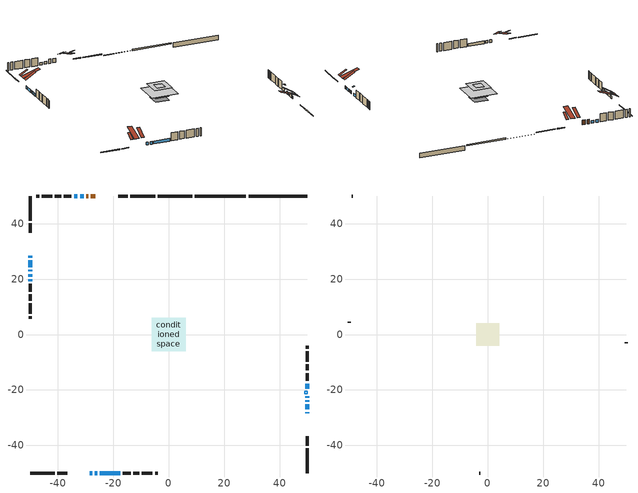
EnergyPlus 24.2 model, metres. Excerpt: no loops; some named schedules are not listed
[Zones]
conditioned space
 floor adiabatic (Floor3 construction): -3.34,-3.34 -3.34,3.34 3.34,3.34 3.34,-3.34 z0.61
 floor adiabatic (Floor4 construction): -2.18,-2.18 -2.18,2.18 2.18,2.18 2.18,-2.18 z0.61
 floor adiabatic (AdiabaticFloorConstruction): -6.07,-6.07 -6.07,6.07 6.07,6.07 6.07,-6.07 z1.83
 floor foundation (Slab1 construction): -3.12,-3.12 -3.12,3.12 3.12,3.12 3.12,-3.12 z-1.73
 floor foundation (Slab2 construction): -3.08,-3.08 -3.08,3.08 3.08,3.08 3.08,-3.08 z0
 floor foundation (Slab2 construction 1): -2.54,-2.54 -2.54,2.54 2.54,2.54 2.54,-2.54 z0
 wall outside (RimJoist1 construction): -4.93,49.98 -13.82,49.98 / -49.98,-49.98 -41.09,-49.98 / -49.98,49.98 -49.98,41.09 / 49.98,-49.98 49.98,-41.09 z0.61:0.91
 wall outside (RimJoist2 construction): -14.75,49.98 -18.21,49.98 / -40.16,-49.98 -36.7,-49.98 / -49.98,40.16 -49.98,36.7 / 49.98,-40.16 49.98,-36.7 z0.61:0.91
 wall outside (AdiabaticWallConstruction 1): -26.46,49.98 -28.08,49.98 / -29,49.98 -29.82,49.98 z0.61:2.64
 wall outside (AdiabaticWallConstruction): -28.45,-49.98 -27.65,-49.98 / 49.98,-28.45 49.98,-27.98 / 49.98,-27.05 49.98,-25.22 / 49.98,-24.29 49.98,-23.68 / -49.98,28.45 -49.98,27.74 / -49.98,26.81 -49.98,24.27 / -26.72,-49.98 -25.81,-49.98 / -30.74,49.98 -32.01,49.98 / -32.94,49.98 -34.16,49.98 / 49.98,-22.75 49.98,-22.24 / -49.98,23.35 -49.98,22.73 / -49.98,21.81 -49.98,20.89 / 49.98,-19.52 49.98,-17.69 / -49.98,19.96 -49.98,19.16 / -24.88,-49.98 -17.56,-49.98 z0.61:1.83
 wall outside (Wall1 construction): -35.09,49.98 -37.94,49.98 / -16.63,-49.98 -13.78,-49.98 / -49.98,18.23 -49.98,15.38 / 49.98,-16.76 49.98,-13.91 z0.61:4.27
 wall outside (Wall3 construction): -38.87,49.98 -41.06,49.98 / -12.85,-49.98 -10.67,-49.98 / -49.98,14.45 -49.98,12.27 / 49.98,-12.98 49.98,-10.79 z0.61:4.27
 wall outside (Wall4 construction): -41.99,49.98 -45.85,49.98 / -9.74,-49.98 -5.87,-49.98 / -49.98,11.34 -49.98,7.47 / 49.98,-9.86 49.98,-6 z0.61:4.27
 wall outside (Wall6 construction): -46.78,49.98 -47.73,49.98 / -4.94,-49.98 -4,-49.98 / -49.98,6.54 -49.98,5.6 / 49.98,-5.07 49.98,-4.13 z0.61:4.27
 wall foundation (FoundationWall1 construction): 49.98,49.98 28.79,49.98 z-1.73:0.3
 wall foundation (FoundationWall2 construction): 27.86,49.98 9.42,49.98 z0:0.61
 wall foundation (FoundationWall3 construction): 8.49,49.98 -4,49.98 z0:0.15
 window (WindowConstruction): -28.45,-49.98 -27.65,-49.98 z0.61:1.83
 window (WindowConstruction 5): 49.98,-28.45 49.98,-27.98 z0.61:1.83
 window (WindowConstruction 6): 49.98,-27.05 49.98,-25.22 z0.61:1.83
 window (WindowConstruction 7): 49.98,-24.29 49.98,-23.68 z0.61:1.83
 window (WindowConstruction 8): -49.98,28.45 -49.98,27.74 z0.61:1.83
 window (WindowConstruction 9): -49.98,26.81 -49.98,24.28 z0.61:1.83
 window (WindowConstruction 10): -26.72,-49.98 -25.81,-49.98 z0.61:1.83
 window (WindowConstruction 11): -30.74,49.98 -32.01,49.98 z0.61:1.83
 window (WindowConstruction 1): -32.94,49.98 -34.16,49.98 z0.61:1.83
 window (WindowConstruction 12): 49.98,-22.75 49.98,-22.24 z0.61:1.83
 window (WindowConstruction 13): -49.98,23.35 -49.98,22.74 z0.61:1.83
 window (WindowConstruction 14): -49.98,21.81 -49.98,20.89 z0.61:1.83
 window (WindowConstruction 2): 49.98,-19.52 49.98,-17.69 z0.61:1.83
 window (WindowConstruction 3): -49.98,19.96 -49.98,19.16 z0.61:1.83
 window (WindowConstruction 4): -24.88,-49.98 -17.56,-49.98 z0.61:1.83
 door (Door): -26.46,49.98 -28.08,49.98 z0.61:2.64
 door (Door 1): -29.01,49.98 -29.82,49.98 z0.61:2.64
 ceiling adiabatic (AdiabaticFloorConstruction): 6.07,-6.07 6.07,6.07 -6.07,6.07 -6.07,-6.07 z1.83
 roof outside (Roof3 construction): -25.53,49.98,4.27 -25.53,45.09,7.12 -24.11,45.09,7.12 -24.11,49.98,4.27; -29.38,-49.98,4.27 -29.38,-45.09,7.12 -30.8,-45.09,7.12 -30.8,-49.98,4.27; -49.98,29.38,4.27 -45.09,29.38,7.12 -45.09,30.8,7.12 -49.98,30.8,4.27; 49.98,-29.38,4.27 45.09,-29.38,7.12 45.09,-30.8,7.12 49.98,-30.8,4.27
 roof outside (AdiabaticRoofConstruction): 49.98,-20.45,4.27 49.16,-20.45,4.54 49.16,-21.31,4.54 49.98,-21.31,4.27
 skylight (SkylightConstruction): 49.98,-20.45,4.27 49.16,-20.45,4.54 49.16,-21.31,4.54 49.98,-21.31,4.27
attic - vented
 floor to conditioned space (Floor1 construction Reversed): -1.89,-1.89 -1.89,1.89 1.89,1.89 1.89,-1.89 z4.27
 floor to conditioned space (Floor2 construction Reversed): -4.1,-4.1 -4.1,4.1 4.1,4.1 4.1,-4.1 z4.27
 wall outside (Wall7 construction): -48.66,49.98 -49.05,49.98 / -3.07,-49.98 -2.68,-49.98 / -49.98,4.67 -49.98,4.28 / 49.98,-3.2 49.98,-2.81 z0.61:4.27
 roof outside (Roof1 construction): -20.15,49.98,4.27 -20.15,46.46,6.32 -19.13,46.46,6.32 -19.13,49.98,4.27; -34.76,-49.98,4.27 -34.76,-46.46,6.32 -35.77,-46.46,6.32 -35.77,-49.98,4.27; -49.98,34.76,4.27 -46.46,34.76,6.32 -46.46,35.77,6.32 -49.98,35.77,4.27; 49.98,-34.76,4.27 46.46,-34.76,6.32 46.46,-35.77,6.32 49.98,-35.77,4.27
 roof outside (Roof2 construction): -23.18,49.98,4.27 -23.18,42,6.93 -21.08,42,6.93 -21.08,49.98,4.27; -31.72,-49.98,4.27 -31.72,-42,6.93 -33.83,-42,6.93 -33.83,-49.98,4.27; -49.98,31.72,4.27 -42,31.72,6.93 -42,33.83,6.93 -49.98,33.83,4.27; 49.98,-31.72,4.27 42,-31.72,6.93 42,-33.83,6.93 49.98,-33.83,4.27
[Building]
Building 1: Terrain=Suburbs
[Site:Location]
Regina Intl AP_SK: Latitude {deg}=50.43; Longitude {deg}=-104.67; Time Zone {hr}=-6; Elevation {m}=578; Keep Site Location Information=Yes
[Site:GroundTemperature:Shallow]
-2.28208, -4.75844, -4.95676, -3.7816, 0.936024, 5.63167, 9.70254, 12.2813, 12.5004, 10.403, 6.43594, 1.88434
[Site:WaterMainsTemperature]
Calculation Method=Schedule; Temperature Schedule=mains temperature schedule
[Material] Roughness=Rough; Thermal Absorptance=0.9
Name | Thickness {m} | Conductivity {W/m-K} | Density {kg/m3} | Specific Heat {J/kg-K} | Solar Absorptance | Visible Absorptance
asphalt or fiberglass shingles | 0.00635 | 0.162714 | 1121.4 | 1465.45 | 0.84 | 0.84
asphalt or fiberglass shingles 1 | 0.00635 | 0.162714 | 1121.4 | 1465.45 | 0.7 | 0.7
ceiling loosefill ins | 0.254 | 0.0480833 | 16.02 | 1046.75 | 0.7 | 0.7
ceiling stud and cavity | 0.1397 | 0.112217 | 65.682 | 1177.47 | 0.7 | 0.7
ceiling stud and cavity 1 | 0.1397 | 0.22603 | 65.682 | 1177.47 | 0.7 | 0.7
concrete 4.0 in. | 0.1016 | 1.803125 | 2242.8 | 837.4 | 0.7 | 0.7
concrete 8.0 in. | 0.2032 | 1.803125 | 2242.8 | 837.4 | 0.7 | 0.7
door material | 0.04445 | 0.0451087 | 512.64 | 1214.23 | 0.7 | 0.7
exterior vertical ins | 0.0844085 | 0.029427 | 32.04 | 1214.23 | 0.7 | 0.7
exterior vertical ins 1 | 0.00108814 | 0.029427 | 32.04 | 1214.23 | 0.7 | 0.7
floor covering | 0.0127 | 9.015625 | 54.468 | 1339.84 | 0.6 | 0.6
floor covering 1 | 0.0127 | 0.0433444 | 54.468 | 1339.84 | 0.6 | 0.6
floor rigid ins; rim joist rigid ins; roof rigid ins; wall rigid ins | 0.051816 | 0.029427 | 32.04 | 1214.23 | 0.7 | 0.7
floor rigid ins 1; roof rigid ins 1; wall rigid ins 1 | 0.512978 | 0.029427 | 32.04 | 1214.23 | 0.7 | 0.7
floor stud and cavity | 0.0889 | 0.220277 | 50.32683 | 1063.81 | 0.7 | 0.7
floor stud and cavity 1 | 0.1397 | 0.0989373 | 92.3553 | 1139.71 | 0.7 | 0.7
floor stud and cavity 2 | 0.1397 | 1.75129 | 37.0049 | 1207.88 | 0.7 | 0.7
furniture material conditioned space 1 | 0.1524 | 0.115458 | 640.8 | 1214.23 | 0.6 | 0.6
gypsum board | 0.0127 | 0.160291 | 801 | 837.4 | 0.6 | 0.6
gypsum board 1 | 0.0127 | 0.160291 | 801 | 837.4 | 0.7 | 0.7
osb sheathing 0.5 in. | 0.0127 | 0.115458 | 512.64 | 1214.23 | 0.7 | 0.7
osb sheathing 0.75 in. | 0.01905 | 0.115458 | 512.64 | 1214.23 | 0.7 | 0.7
osb sheathing 2.0 in. | 0.0508 | 0.115458 | 512.64 | 1214.23 | 0.7 | 0.7
rim joist stud and cavity | 0.0508 | 0.122529 | 50.32683 | 1063.81 | 0.6 | 0.6
rim joist stud and cavity 1 | 0.0508 | 0.0442091 | 125.044 | 1163.47 | 0.6 | 0.6
roof stud and cavity | 0.2032 | 0.155596 | 78.34581 | 1123.46 | 0.7 | 0.7
roof stud and cavity 1 | 0.18415 | 1.78685 | 37.0049 | 1207.88 | 0.6 | 0.6
wall stud and cavity | 0.1397 | 0.404804 | 139.0536 | 1170.24 | 0.7 | 0.7
wall stud and cavity 1 | 0.1397 | 0.344961 | 139.0536 | 1170.24 | 0.7 | 0.7
wall stud and cavity 2 | 0.1397 | 0.214432 | 139.0536 | 1170.24 | 0.7 | 0.7
wall stud and cavity 3 | 0.1397 | 0.408978 | 139.0536 | 1170.24 | 0.7 | 0.7
wall stud and cavity 4 | 0.0889 | 6.1454 | 50.32683 | 1063.81 | 0.6 | 0.6
wall stud and cavity 5 | 0.0889 | 0.380278 | 52.3479 | 1209.89 | 0.7 | 0.7
wall stud and cavity 6 | 0.0889 | 0.391764 | 83.0341 | 1211.67 | 0.7 | 0.7
wood siding | 0.0254 | 0.102417 | 544.68 | 1172.36 | 0 | 0
wood siding 1 | 0.00254 | 0.102417 | 544.68 | 1172.36 | 0 | 0
wood siding 2; wood siding 3; wood siding 4 | 0.0254 | 0.102417 | 544.68 | 1172.36 | 0.7 | 0.7
[WindowMaterial:SimpleGlazingSystem]
Name | U-Factor {W/m2-K} | Solar Heat Gain Coefficient
SkylightMaterial | 1.60249 | 0.5544
WindowMaterial | 1.77665 | 0.54
WindowMaterial 1 | 1.805604 | 0.52
WindowMaterial 10 | 2.95767 | 0.63
WindowMaterial 2 | 1.76018 | 0.55
WindowMaterial 3 | 2.904297 | 0.68
WindowMaterial 4 | 2.972433 | 0.61
WindowMaterial 5 | 2.96789 | 0.62
WindowMaterial 6 | 5.53662 | 0.72
WindowMaterial 7 | 2.95653 | 0.63
WindowMaterial 8 | 1.73122 | 0.56
WindowMaterial 9 | 1.8357 | 0.51
[Construction]
AdiabaticFloorConstruction: floor stud and cavity 2, floor rigid ins 1, osb sheathing 0.75 in., floor covering 1
AdiabaticRoofConstruction: asphalt or fiberglass shingles 1, roof rigid ins 1, osb sheathing 0.75 in., roof stud and cavity 1
AdiabaticWallConstruction: wood siding 3, wall rigid ins 1, wall stud and cavity 5, gypsum board
AdiabaticWallConstruction 1: wood siding 4, wall rigid ins 1, wall stud and cavity 5, gypsum board
Door; Door 1: door material
Floor1 construction Reversed: gypsum board, ceiling stud and cavity
Floor2 construction Reversed: gypsum board, ceiling stud and cavity 1, ceiling loosefill ins
Floor3 construction: floor stud and cavity, floor covering
Floor4 construction: floor stud and cavity 1, floor rigid ins, osb sheathing 0.75 in., floor covering 1
FoundationWall1 construction; FoundationWall3 construction: concrete 8.0 in.
FoundationWall2 construction: concrete 8.0 in., gypsum board 1
furniture construction conditioned space 1: furniture material conditioned space 1
PartitionWallConstruction: gypsum board, wall stud and cavity 6, gypsum board
RimJoist1 construction: wood siding 2, rim joist stud and cavity
RimJoist2 construction: wood siding 2, rim joist rigid ins, osb sheathing 2.0 in., rim joist stud and cavity 1
Roof1 construction; Roof2 construction: asphalt or fiberglass shingles
Roof3 construction: asphalt or fiberglass shingles, roof rigid ins, osb sheathing 0.75 in., roof stud and cavity, gypsum board
SkylightConstruction: SkylightMaterial
Slab1 construction; Slab2 construction; Slab2 construction 1: concrete 4.0 in.
Wall1 construction: wood siding, osb sheathing 0.5 in., wall stud and cavity, gypsum board
Wall3 construction: wood siding, wall rigid ins, osb sheathing 0.5 in., wall stud and cavity 1, gypsum board
Wall4 construction: wood siding, wall rigid ins, osb sheathing 0.5 in., wall stud and cavity 2, gypsum board
Wall6 construction: wood siding, osb sheathing 0.5 in., wall stud and cavity 3, gypsum board
Wall7 construction: wood siding 1, wall stud and cavity 4
WindowConstruction; WindowConstruction 3: WindowMaterial
WindowConstruction 1: WindowMaterial 1
WindowConstruction 10; WindowConstruction 14; WindowConstruction 2: WindowMaterial 2
WindowConstruction 11: WindowMaterial 8
WindowConstruction 12: WindowMaterial 9
WindowConstruction 13: WindowMaterial 10
WindowConstruction 4; WindowConstruction 6: WindowMaterial 3
WindowConstruction 5: WindowMaterial 4
WindowConstruction 7: WindowMaterial 5
WindowConstruction 8: WindowMaterial 6
WindowConstruction 9: WindowMaterial 7
[Zone] Multiplier=1; Part of Total Floor Area=Yes
Name | Volume {m3}
attic - vented | 51.6866
conditioned space | 492.8
[Space]
Name | Zone | Volume {m3}
attic - vented 1 | attic - vented | 51.6866
conditioned space 1 | conditioned space | 492.8
[ZoneInfiltration:EffectiveLeakageArea]
infil attic - vented 1: Zone or Space=attic - vented 1; Schedule=Always On Discrete; Effective Air Leakage Area {cm2}=2570.11; Stack Coefficient=0.000439301; Wind Coefficient=1.41612e-05
[ZoneMixing]
whole house fan mix: Zone or Space=attic - vented; Schedule=Always On Continuous; Design Flow Rate Calculation Method=Flow/Zone; Design Flow Rate {m3/s}=0; Source Zone or Space=conditioned space
[SurfaceProperty:ExposedFoundationPerimeter] Exposed Perimeter Calculation Method=TotalExposedPerimeter
Name | Total Exposed Perimeter {m}
Slab1 | 21.184
Slab2 | 18.44
Slab2 1 | 12.497
[InternalMass] Zone or ZoneList=conditioned space; Space or SpaceList=conditioned space 1
Name | Construction | Surface Area {m2}
furniture mass conditioned space 1 | furniture construction conditioned space 1 | 125.415
partition wall mass | PartitionWallConstruction | 249.9
[Lights]
interior lighting: Zone or ZoneList or Space or SpaceList=conditioned space 1; Schedule=interior lighting schedule; Design Level Calculation Method=LightingLevel; Lighting Level {W}=343.2; Return Air Fraction=0; Fraction Radiant=0.6; Fraction Visible=0.2; Fraction Replaceable=1
[People]
occupants: Zone or ZoneList or Space or SpaceList=conditioned space 1; Number of People Schedule=occupants schedule; Number of People Calculation Method=People; Number of People=3; Fraction Radiant=0.314171; Sensible Heat Fraction=0.56303; Activity Level Schedule=occupants activity schedule; Carbon Dioxide Generation Rate {m3/s-W}=0; Enable ASHRAE 55 Comfort Warnings=No; Mean Radiant Temperature Calculation Type=EnclosureAveraged
[ElectricEquipment] Zone or ZoneList or Space or SpaceList=conditioned space 1; Design Level Calculation Method=EquipmentLevel
Name | Schedule | Design Level {W} | Fraction Latent | Fraction Radiant | Fraction Lost
clothes dryer | clothes dryer schedule | 140.772 | 0.015 | 0.081 | 0.85
clothes washer | clothes washer schedule | 32.1985 | 0.03 | 0.162 | 0.7
cooking range | cooking range schedule | 215.147 | 0.08 | 0.432 | 0.2
dishwasher | dishwasher schedule | 66.8632 | 0.3 | 0.18 | 0.4
fridge | fridge schedule | 72.9452 | 0 | 0.6 | 0
mech vent house fan | mech vent house fan schedule | 0 | 0 | 0 | 1
mech vent house fan cfis | mech vent house fan cfis schedule | 0 | 0 | 0 | 0
misc plug loads | misc plug loads schedule | 494.7 | 0.045 | 0.513 | 0.1
whole house fan | Always On Discrete | 0 | 0 | 0 | 1
[OtherEquipment] Zone or ZoneList or Space or SpaceList=conditioned space 1; Design Level Calculation Method=EquipmentLevel
Name | Fuel Type | Schedule | Design Level {W} | Fraction Latent | Fraction Radiant | Fraction Lost
clothes dryer 1 | Electricity | clothes dryer schedule | 0 | 0.015 | 0.081 | 0.85
cooking range 1 | Electricity | cooking range schedule | 0 | 0.08 | 0.432 | 0.2
general water use latent | None | general water use schedule | 62.594 | 1 | 0 | 0
general water use sensible | None | general water use schedule | -61.6891 | 0 | 0.6 | 0
mech vent house fan latent load | None | Always On Discrete | 0 | 1 | 0 | 0
mech vent house fan sensible load | None | Always On Discrete | 0 | 0 | 0 | 0
water heater energy adjustment1 | NaturalGas | Always On Discrete | 0.01 | 0 | 0 | 1
[ZoneInfiltration:DesignFlowRate] Zone or ZoneList or Space or SpaceList=conditioned space 1; Schedule=Always On Discrete; Design Flow Rate Calculation Method=Flow/Zone; Design Flow Rate {m3/s}=0
infil flow; natural vent flow; whole house fan flow
[Foundation:Kiva] Initial Indoor Air Temperature {C}=21; Wall Depth Below Slab {m}=0.2032
Name | Wall Height Above Grade {m} | Custom Block Material Name 1 | Custom Block Depth 1 {m} | Custom Block X Position 1 {m} | Custom Block Z Position 1 {m}
Foundation Kiva 1 | 0.299984
Foundation Kiva 2 | 0.609996 | exterior vertical ins | 0.609996 | 0.2159 | 0
Foundation Kiva 3 | 0.149992 | exterior vertical ins 1 | 0.149992 | 0.2032 | 0
[Foundation:Kiva:Settings]
Soil Conductivity {W/m-K}=0.849921; Soil Density {kg/m3}=1842.3; Soil Specific Heat {J/kg-K}=418.7; Ground Solar Absorptivity=0.9; Ground Thermal Absorptivity=0.9; Ground Surface Roughness {m}=0.03; Far-Field Width {m}=40; Deep-Ground Boundary Condition=ZeroFlux; Deep-Ground Depth {m}=40; Minimum Cell Dimension {m}=0.2; Maximum Cell Growth Coefficient=3; Simulation Timestep=Timestep
[Exterior:Lights]
exterior lighting: Schedule=exterior lighting schedule; Design Level {W}=75.6
[Schedule:Constant]
Name | Hourly Value
Always On Continuous; mech vent house fan schedule; mech vent house fan cfis schedule; Always On Discrete | 1
occupants activity schedule | 117.228
fridge schedule | 0
[Schedule:Week:Daily]
interior lighting schedule Week Rule - Jan1-Jan27: interior lighting schedule day, interior lighting schedule day, interior lighting schedule day, interior lighting schedule day, interior lighting schedule day, interior lighting schedule day, interior lighting schedule day, interior lighting schedule default day, interior lighting schedule default day, interior lighting schedule default day, interior lighting schedule default day, interior lighting schedule default day
interior lighting schedule Week Rule - Jan28-Feb3: interior lighting schedule day, interior lighting schedule day, interior lighting schedule day, interior lighting schedule day, interior lighting schedule day 1, interior lighting schedule day 1, interior lighting schedule day 1, interior lighting schedule default day, interior lighting schedule default day, interior lighting schedule default day, interior lighting schedule default day, interior lighting schedule default day
interior lighting schedule Week Rule - Feb4-Feb24: interior lighting schedule day 1, interior lighting schedule day 1, interior lighting schedule day 1, interior lighting schedule day 1, interior lighting schedule day 1, interior lighting schedule day 1, interior lighting schedule day 1, interior lighting schedule default day, interior lighting schedule default day, interior lighting schedule default day, interior lighting schedule default day, interior lighting schedule default day
interior lighting schedule Week Rule - Feb25-Mar3: interior lighting schedule day 1, interior lighting schedule day 1, interior lighting schedule day 1, interior lighting schedule day 1, interior lighting schedule day 2, interior lighting schedule day 2, interior lighting schedule day 2, interior lighting schedule default day, interior lighting schedule default day, interior lighting schedule default day, interior lighting schedule default day, interior lighting schedule default day
interior lighting schedule Week Rule - Mar4-Mar31: interior lighting schedule day 2, interior lighting schedule day 2, interior lighting schedule day 2, interior lighting schedule day 2, interior lighting schedule day 2, interior lighting schedule day 2, interior lighting schedule day 2, interior lighting schedule default day, interior lighting schedule default day, interior lighting schedule default day, interior lighting schedule default day, interior lighting schedule default day
interior lighting schedule Week Rule - Apr1-Apr28: interior lighting schedule day 3, interior lighting schedule day 3, interior lighting schedule day 3, interior lighting schedule day 3, interior lighting schedule day 3, interior lighting schedule day 3, interior lighting schedule day 3, interior lighting schedule default day, interior lighting schedule default day, interior lighting schedule default day, interior lighting schedule default day, interior lighting schedule default day
interior lighting schedule Week Rule - Apr29-May5: interior lighting schedule day 3, interior lighting schedule day 3, interior lighting schedule day 4, interior lighting schedule day 4, interior lighting schedule day 4, interior lighting schedule day 4, interior lighting schedule day 4, interior lighting schedule default day, interior lighting schedule default day, interior lighting schedule default day, interior lighting schedule default day, interior lighting schedule default day
interior lighting schedule Week Rule - May6-May26: interior lighting schedule day 4, interior lighting schedule day 4, interior lighting schedule day 4, interior lighting schedule day 4, interior lighting schedule day 4, interior lighting schedule day 4, interior lighting schedule day 4, interior lighting schedule default day, interior lighting schedule default day, interior lighting schedule default day, interior lighting schedule default day, interior lighting schedule default day
interior lighting schedule Week Rule - May27-Jun2: interior lighting schedule day 4, interior lighting schedule day 4, interior lighting schedule day 4, interior lighting schedule day 4, interior lighting schedule day 4, interior lighting schedule day 5, interior lighting schedule day 5, interior lighting schedule default day, interior lighting schedule default day, interior lighting schedule default day, interior lighting schedule default day, interior lighting schedule default day
interior lighting schedule Week Rule - Jun3-Jun30: interior lighting schedule day 5, interior lighting schedule day 5, interior lighting schedule day 5, interior lighting schedule day 5, interior lighting schedule day 5, interior lighting schedule day 5, interior lighting schedule day 5, interior lighting schedule default day, interior lighting schedule default day, interior lighting schedule default day, interior lighting schedule default day, interior lighting schedule default day
interior lighting schedule Week Rule - Jul1-Jul28: interior lighting schedule day 6, interior lighting schedule day 6, interior lighting schedule day 6, interior lighting schedule day 6, interior lighting schedule day 6, interior lighting schedule day 6, interior lighting schedule day 6, interior lighting schedule default day, interior lighting schedule default day, interior lighting schedule default day, interior lighting schedule default day, interior lighting schedule default day
interior lighting schedule Week Rule - Jul29-Aug4: interior lighting schedule day 6, interior lighting schedule day 6, interior lighting schedule day 6, interior lighting schedule day 7, interior lighting schedule day 7, interior lighting schedule day 7, interior lighting schedule day 7, interior lighting schedule default day, interior lighting schedule default day, interior lighting schedule default day, interior lighting schedule default day, interior lighting schedule default day
interior lighting schedule Week Rule - Aug5-Aug25: interior lighting schedule day 7, interior lighting schedule day 7, interior lighting schedule day 7, interior lighting schedule day 7, interior lighting schedule day 7, interior lighting schedule day 7, interior lighting schedule day 7, interior lighting schedule default day, interior lighting schedule default day, interior lighting schedule default day, interior lighting schedule default day, interior lighting schedule default day
interior lighting schedule Week Rule - Aug26-Sep1: interior lighting schedule day 7, interior lighting schedule day 7, interior lighting schedule day 7, interior lighting schedule day 7, interior lighting schedule day 7, interior lighting schedule day 7, interior lighting schedule day 8, interior lighting schedule default day, interior lighting schedule default day, interior lighting schedule default day, interior lighting schedule default day, interior lighting schedule default day
interior lighting schedule Week Rule - Sep2-Sep29: interior lighting schedule day 8, interior lighting schedule day 8, interior lighting schedule day 8, interior lighting schedule day 8, interior lighting schedule day 8, interior lighting schedule day 8, interior lighting schedule day 8, interior lighting schedule default day, interior lighting schedule default day, interior lighting schedule default day, interior lighting schedule default day, interior lighting schedule default day
interior lighting schedule Week Rule - Sep30-Oct6: interior lighting schedule day 8, interior lighting schedule day 9, interior lighting schedule day 9, interior lighting schedule day 9, interior lighting schedule day 9, interior lighting schedule day 9, interior lighting schedule day 9, interior lighting schedule default day, interior lighting schedule default day, interior lighting schedule default day, interior lighting schedule default day, interior lighting schedule default day
interior lighting schedule Week Rule - Oct7-Oct27: interior lighting schedule day 9, interior lighting schedule day 9, interior lighting schedule day 9, interior lighting schedule day 9, interior lighting schedule day 9, interior lighting schedule day 9, interior lighting schedule day 9, interior lighting schedule default day, interior lighting schedule default day, interior lighting schedule default day, interior lighting schedule default day, interior lighting schedule default day
interior lighting schedule Week Rule - Oct28-Nov3: interior lighting schedule day 9, interior lighting schedule day 9, interior lighting schedule day 9, interior lighting schedule day 9, interior lighting schedule day 10, interior lighting schedule day 10, interior lighting schedule day 10, interior lighting schedule default day, interior lighting schedule default day, interior lighting schedule default day, interior lighting schedule default day, interior lighting schedule default day
interior lighting schedule Week Rule - Nov4-Nov24: interior lighting schedule day 10, interior lighting schedule day 10, interior lighting schedule day 10, interior lighting schedule day 10, interior lighting schedule day 10, interior lighting schedule day 10, interior lighting schedule day 10, interior lighting schedule default day, interior lighting schedule default day, interior lighting schedule default day, interior lighting schedule default day, interior lighting schedule default day
interior lighting schedule Week Rule - Nov25-Dec1: interior lighting schedule day 10, interior lighting schedule day 10, interior lighting schedule day 10, interior lighting schedule day 10, interior lighting schedule day 10, interior lighting schedule day 10, interior lighting schedule day 11, interior lighting schedule default day, interior lighting schedule default day, interior lighting schedule default day, interior lighting schedule default day, interior lighting schedule default day
interior lighting schedule Week Rule - Dec2-Dec31: interior lighting schedule day 11, interior lighting schedule day 11, interior lighting schedule day 11, interior lighting schedule day 11, interior lighting schedule day 11, interior lighting schedule day 11, interior lighting schedule day 11, interior lighting schedule default day, interior lighting schedule default day, interior lighting schedule default day, interior lighting schedule default day, interior lighting schedule default day
occupants schedule Week Rule - Jan1-Dec31: occupants schedule day, occupants schedule day, occupants schedule day, occupants schedule day, occupants schedule day, occupants schedule day, occupants schedule day, occupants schedule default day, occupants schedule default day, occupants schedule default day, occupants schedule default day, occupants schedule default day
clothes dryer schedule Week Rule - Jan1-Dec31: clothes dryer schedule day, clothes dryer schedule day, clothes dryer schedule day, clothes dryer schedule day, clothes dryer schedule day, clothes dryer schedule day, clothes dryer schedule day, clothes dryer schedule default day, clothes dryer schedule default day, clothes dryer schedule default day, clothes dryer schedule default day, clothes dryer schedule default day
clothes washer schedule Week Rule - Jan1-Dec31: clothes washer schedule day, clothes washer schedule day, clothes washer schedule day, clothes washer schedule day, clothes washer schedule day, clothes washer schedule day, clothes washer schedule day, clothes washer schedule default day, clothes washer schedule default day, clothes washer schedule default day, clothes washer schedule default day, clothes washer schedule default day
cooking range schedule Week Rule - Jan1-Dec31: cooking range schedule day, cooking range schedule day, cooking range schedule day, cooking range schedule day, cooking range schedule day, cooking range schedule day, cooking range schedule day, cooking range schedule default day, cooking range schedule default day, cooking range schedule default day, cooking range schedule default day, cooking range schedule default day
dishwasher schedule Week Rule - Jan1-Dec31: dishwasher schedule day, dishwasher schedule day, dishwasher schedule day, dishwasher schedule day, dishwasher schedule day, dishwasher schedule day, dishwasher schedule day, dishwasher schedule default day, dishwasher schedule default day, dishwasher schedule default day, dishwasher schedule default day, dishwasher schedule default day
misc plug loads schedule Week Rule - Jan1-Dec31: misc plug loads schedule day, misc plug loads schedule day, misc plug loads schedule day, misc plug loads schedule day, misc plug loads schedule day, misc plug loads schedule day, misc plug loads schedule day, misc plug loads schedule default day, misc plug loads schedule default day, misc plug loads schedule default day, misc plug loads schedule default day, misc plug loads schedule default day
general water use schedule Week Rule - Jan1-Dec31: general water use schedule day, general water use schedule day, general water use schedule day, general water use schedule day, general water use schedule day, general water use schedule day, general water use schedule day, general water use schedule default day, general water use schedule default day, general water use schedule default day, general water use schedule default day, general water use schedule default day
exterior lighting schedule Week Rule - Jan1-Jan27: exterior lighting schedule day, exterior lighting schedule day, exterior lighting schedule day, exterior lighting schedule day, exterior lighting schedule day, exterior lighting schedule day, exterior lighting schedule day, exterior lighting schedule default day, exterior lighting schedule default day, exterior lighting schedule default day, exterior lighting schedule default day, exterior lighting schedule default day
exterior lighting schedule Week Rule - Jan28-Feb3: exterior lighting schedule day, exterior lighting schedule day, exterior lighting schedule day, exterior lighting schedule day, exterior lighting schedule day 1, exterior lighting schedule day 1, exterior lighting schedule day 1, exterior lighting schedule default day, exterior lighting schedule default day, exterior lighting schedule default day, exterior lighting schedule default day, exterior lighting schedule default day
exterior lighting schedule Week Rule - Feb4-Feb24: exterior lighting schedule day 1, exterior lighting schedule day 1, exterior lighting schedule day 1, exterior lighting schedule day 1, exterior lighting schedule day 1, exterior lighting schedule day 1, exterior lighting schedule day 1, exterior lighting schedule default day, exterior lighting schedule default day, exterior lighting schedule default day, exterior lighting schedule default day, exterior lighting schedule default day
exterior lighting schedule Week Rule - Feb25-Mar3: exterior lighting schedule day 1, exterior lighting schedule day 1, exterior lighting schedule day 1, exterior lighting schedule day 1, exterior lighting schedule day 2, exterior lighting schedule day 2, exterior lighting schedule day 2, exterior lighting schedule default day, exterior lighting schedule default day, exterior lighting schedule default day, exterior lighting schedule default day, exterior lighting schedule default day
exterior lighting schedule Week Rule - Mar4-Mar31: exterior lighting schedule day 2, exterior lighting schedule day 2, exterior lighting schedule day 2, exterior lighting schedule day 2, exterior lighting schedule day 2, exterior lighting schedule day 2, exterior lighting schedule day 2, exterior lighting schedule default day, exterior lighting schedule default day, exterior lighting schedule default day, exterior lighting schedule default day, exterior lighting schedule default day
exterior lighting schedule Week Rule - Apr1-Apr28: exterior lighting schedule day 3, exterior lighting schedule day 3, exterior lighting schedule day 3, exterior lighting schedule day 3, exterior lighting schedule day 3, exterior lighting schedule day 3, exterior lighting schedule day 3, exterior lighting schedule default day, exterior lighting schedule default day, exterior lighting schedule default day, exterior lighting schedule default day, exterior lighting schedule default day
exterior lighting schedule Week Rule - Apr29-May5: exterior lighting schedule day 3, exterior lighting schedule day 3, exterior lighting schedule day 4, exterior lighting schedule day 4, exterior lighting schedule day 4, exterior lighting schedule day 4, exterior lighting schedule day 4, exterior lighting schedule default day, exterior lighting schedule default day, exterior lighting schedule default day, exterior lighting schedule default day, exterior lighting schedule default day
exterior lighting schedule Week Rule - May6-May26: exterior lighting schedule day 4, exterior lighting schedule day 4, exterior lighting schedule day 4, exterior lighting schedule day 4, exterior lighting schedule day 4, exterior lighting schedule day 4, exterior lighting schedule day 4, exterior lighting schedule default day, exterior lighting schedule default day, exterior lighting schedule default day, exterior lighting schedule default day, exterior lighting schedule default day
exterior lighting schedule Week Rule - May27-Jun2: exterior lighting schedule day 4, exterior lighting schedule day 4, exterior lighting schedule day 4, exterior lighting schedule day 4, exterior lighting schedule day 4, exterior lighting schedule day 5, exterior lighting schedule day 5, exterior lighting schedule default day, exterior lighting schedule default day, exterior lighting schedule default day, exterior lighting schedule default day, exterior lighting schedule default day
exterior lighting schedule Week Rule - Jun3-Jun30: exterior lighting schedule day 5, exterior lighting schedule day 5, exterior lighting schedule day 5, exterior lighting schedule day 5, exterior lighting schedule day 5, exterior lighting schedule day 5, exterior lighting schedule day 5, exterior lighting schedule default day, exterior lighting schedule default day, exterior lighting schedule default day, exterior lighting schedule default day, exterior lighting schedule default day
exterior lighting schedule Week Rule - Jul1-Jul28: exterior lighting schedule day 6, exterior lighting schedule day 6, exterior lighting schedule day 6, exterior lighting schedule day 6, exterior lighting schedule day 6, exterior lighting schedule day 6, exterior lighting schedule day 6, exterior lighting schedule default day, exterior lighting schedule default day, exterior lighting schedule default day, exterior lighting schedule default day, exterior lighting schedule default day
[Schedule:Year]
interior lighting schedule: interior lighting schedule Week Rule - Jan1-Jan27, 1, 1, 1, 27, interior lighting schedule Week Rule - Jan28-Feb3, 1, 28, 2, 3, interior lighting schedule Week Rule - Feb4-Feb24, 2, 4, 2, 24, interior lighting schedule Week Rule - Feb25-Mar3, 2, 25, 3, 3, interior lighting schedule Week Rule - Mar4-Mar31, 3, 4, 3, 31, interior lighting schedule Week Rule - Apr1-Apr28, 4, 1, 4, 28, interior lighting schedule Week Rule - Apr29-May5, 4, 29, 5, 5, interior lighting schedule Week Rule - May6-May26, 5, 6, 5, 26, interior lighting schedule Week Rule - May27-Jun2, 5, 27, 6, 2, interior lighting schedule Week Rule - Jun3-Jun30, 6, 3, 6, 30, interior lighting schedule Week Rule - Jul1-Jul28, 7, 1, 7, 28, interior lighting schedule Week Rule - Jul29-Aug4, 7, 29, 8, 4, interior lighting schedule Week Rule - Aug5-Aug25, 8, 5, 8, 25, interior lighting schedule Week Rule - Aug26-Sep1, 8, 26, 9, 1, interior lighting schedule Week Rule - Sep2-Sep29, 9, 2, 9, 29, interior lighting schedule Week Rule - Sep30-Oct6, 9, 30, 10, 6, interior lighting schedule Week Rule - Oct7-Oct27, 10, 7, 10, 27, interior lighting schedule Week Rule - Oct28-Nov3, 10, 28, 11, 3, interior lighting schedule Week Rule - Nov4-Nov24, 11, 4, 11, 24, interior lighting schedule Week Rule - Nov25-Dec1, 11, 25, 12, 1, interior lighting schedule Week Rule - Dec2-Dec31, 12, 2, 12, 31
occupants schedule: occupants schedule Week Rule - Jan1-Dec31, 1, 1, 12, 31
clothes dryer schedule: clothes dryer schedule Week Rule - Jan1-Dec31, 1, 1, 12, 31
clothes washer schedule: clothes washer schedule Week Rule - Jan1-Dec31, 1, 1, 12, 31
cooking range schedule: cooking range schedule Week Rule - Jan1-Dec31, 1, 1, 12, 31
dishwasher schedule: dishwasher schedule Week Rule - Jan1-Dec31, 1, 1, 12, 31
misc plug loads schedule: misc plug loads schedule Week Rule - Jan1-Dec31, 1, 1, 12, 31
general water use schedule: general water use schedule Week Rule - Jan1-Dec31, 1, 1, 12, 31
exterior lighting schedule: exterior lighting schedule Week Rule - Jan1-Jan27, 1, 1, 1, 27, exterior lighting schedule Week Rule - Jan28-Feb3, 1, 28, 2, 3, exterior lighting schedule Week Rule - Feb4-Feb24, 2, 4, 2, 24, exterior lighting schedule Week Rule - Feb25-Mar3, 2, 25, 3, 3, exterior lighting schedule Week Rule - Mar4-Mar31, 3, 4, 3, 31, exterior lighting schedule Week Rule - Apr1-Apr28, 4, 1, 4, 28, exterior lighting schedule Week Rule - Apr29-May5, 4, 29, 5, 5, exterior lighting schedule Week Rule - May6-May26, 5, 6, 5, 26, exterior lighting schedule Week Rule - May27-Jun2, 5, 27, 6, 2, exterior lighting schedule Week Rule - Jun3-Jun30, 6, 3, 6, 30, exterior lighting schedule Week Rule - Jul1-Jul28, 7, 1, 7, 28, exterior lighting schedule Week Rule - Jul29-Aug4, 7, 29, 8, 4, exterior lighting schedule Week Rule - Aug5-Aug25, 8, 5, 8, 25, exterior lighting schedule Week Rule - Aug26-Sep1, 8, 26, 9, 1, exterior lighting schedule Week Rule - Sep2-Sep29, 9, 2, 9, 29, exterior lighting schedule Week Rule - Sep30-Oct6, 9, 30, 10, 6, exterior lighting schedule Week Rule - Oct7-Oct27, 10, 7, 10, 27, exterior lighting schedule Week Rule - Oct28-Nov3, 10, 28, 11, 3, exterior lighting schedule Week Rule - Nov4-Nov24, 11, 4, 11, 24, exterior lighting schedule Week Rule - Nov25-Dec1, 11, 25, 12, 1, exterior lighting schedule Week Rule - Dec2-Dec31, 12, 2, 12, 31
[Schedule:Compact]
mains temperature schedule: Through: 01/01, For: AllDays, Until: 24:00, 3.64167, Through: 01/02, For: AllDays, Until: 24:00, 3.56444, Through: 01/03, For: AllDays, Until: 24:00, 3.48833, Through: 01/04, For: AllDays, Until: 24:00, 3.41333, Through: 01/05, For: AllDays, Until: 24:00, 3.33944, Through: 01/06, For: AllDays, Until: 24:00, 3.26667, Through: 01/07, For: AllDays, Until: 24:00, 3.195, Through: 01/08, For: AllDays, Until: 24:00, 3.12444, Through: 01/09, For: AllDays, Until: 24:00, 3.055, Through: 01/10, For: AllDays, Until: 24:00, 2.98611, Through: 01/11, For: AllDays, Until: 24:00, 2.91944, Through: 01/12, For: AllDays, Until: 24:00, 2.85333, Through: 01/13, For: AllDays, Until: 24:00, 2.78833, Through: 01/14, For: AllDays, Until: 24:00, 2.725, Through: 01/15, For: AllDays, Until: 24:00, 2.66222, Through: 01/16, For: AllDays, Until: 24:00, 2.60111, Through: 01/17, For: AllDays, Until: 24:00, 2.54167, Through: 01/18, For: AllDays, Until: 24:00, 2.48333, Through: 01/19, For: AllDays, Until: 24:00, 2.42611, Through: 01/20, For: AllDays, Until: 24:00, 2.37, Through: 01/21, For: AllDays, Until: 24:00, 2.31556, Through: 01/22, For: AllDays, Until: 24:00, 2.26278, Through: 01/23, For: AllDays, Until: 24:00, 2.21111, Through: 01/24, For: AllDays, Until: 24:00, 2.16056, Through: 01/25, For: AllDays, Until: 24:00, 2.11167, Through: 01/26, For: AllDays, Until: 24:00, 2.06444, Through: 01/27, For: AllDays, Until: 24:00, 2.01833, Through: 01/28, For: AllDays, Until: 24:00, 1.97389, Through: 01/29, For: AllDays, Until: 24:00, 1.93056, Through: 01/30, For: AllDays, Until: 24:00, 1.88889, Through: 01/31, For: AllDays, Until: 24:00, 1.84889, Through: 02/01, For: AllDays, Until: 24:00, 1.81056, Through: 02/02, For: AllDays, Until: 24:00, 1.77333, Through: 02/03, For: AllDays, Until: 24:00, 1.73778, Through: 02/04, For: AllDays, Until: 24:00, 1.70389, Through: 02/05, For: AllDays, Until: 24:00, 1.67167, Through: 02/06, For: AllDays, Until: 24:00, 1.64056, Through: 02/07, For: AllDays, Until: 24:00, 1.61111, Through: 02/08, For: AllDays, Until: 24:00, 1.58333, Through: 02/09, For: AllDays, Until: 24:00, 1.55722, Through: 02/10, For: AllDays, Until: 24:00, 1.53278, Through: 02/11, For: AllDays, Until: 24:00, 1.51, Through: 02/12, For: AllDays, Until: 24:00, 1.48889, Through: 02/13, For: AllDays, Until: 24:00, 1.46889, Through: 02/14, For: AllDays, Until: 24:00, 1.45111, Through: 02/15, For: AllDays, Until: 24:00, 1.43444, Through: 02/16, For: AllDays, Until: 24:00, 1.41944, Through: 02/17, For: AllDays, Until: 24:00, 1.40667, Through: 02/18, For: AllDays, Until: 24:00, 1.395, Through: 02/19, For: AllDays, Until: 24:00, 1.385, Through: 02/20, For: AllDays, Until: 24:00, 1.37667, Through: 02/21, For: AllDays, Until: 24:00, 1.37, Through: 02/22, For: AllDays, Until: 24:00, 1.365, Through: 02/23, For: AllDays, Until: 24:00, 1.36167, Through: 02/24, For: AllDays, Until: 24:00, 1.36, Through: 02/25, For: AllDays, Until: 24:00, 1.36, Through: 02/26, For: AllDays, Until: 24:00, 1.36167, Through: 02/27, For: AllDays, Until: 24:00, 1.365, Through: 02/28, For: AllDays, Until: 24:00, 1.37, Through: 03/01, For: AllDays, Until: 24:00, 1.37667, Through: 03/02, For: AllDays, Until: 24:00, 1.385, Through: 03/03, For: AllDays, Until: 24:00, 1.395, Through: 03/04, For: AllDays, Until: 24:00, 1.40667, Through: 03/05, For: AllDays, Until: 24:00, 1.41944, Through: 03/06, For: AllDays, Until: 24:00, 1.43444, Through: 03/07, For: AllDays, Until: 24:00, 1.45111, Through: 03/08, For: AllDays, Until: 24:00, 1.46889, Through: 03/09, For: AllDays, Until: 24:00, 1.48889, Through: 03/10, For: AllDays, Until: 24:00, 1.51, Through: 03/11, For: AllDays, Until: 24:00, 1.53278, Through: 03/12, For: AllDays, Until: 24:00, 1.55778, Through: 03/13, For: AllDays, Until: 24:00, 1.58389, Through: 03/14, For: AllDays, Until: 24:00, 1.61167, Through: 03/15, For: AllDays, Until: 24:00, 1.64056, Through: 03/16, For: AllDays, Until: 24:00, 1.67167, Through: 03/17, For: AllDays, Until: 24:00, 1.70389, Through: 03/18, For: AllDays, Until: 24:00, 1.73778, Through: 03/19, For: AllDays, Until: 24:00, 1.77333, Through: 03/20, For: AllDays, Until: 24:00, 1.81056, Through: 03/21, For: AllDays, Until: 24:00, 1.84944, Through: 03/22, For: AllDays, Until: 24:00, 1.88944, Through: 03/23, For: AllDays, Until: 24:00, 1.93111, Through: 03/24, For: AllDays, Until: 24:00, 1.97389, Through: 03/25, For: AllDays, Until: 24:00, 2.01833, Through: 03/26, For: AllDays, Until: 24:00, 2.06444, Through: 03/27, For: AllDays, Until: 24:00, 2.11222, Through: 03/28, For: AllDays, Until: 24:00, 2.16111, Through: 03/29, For: AllDays, Until: 24:00, 2.21111, Through: 03/30, For: AllDays, Until: 24:00, 2.26278, Through: 03/31, For: AllDays, Until: 24:00, 2.31611, Through: 04/01, For: AllDays, Until: 24:00, 2.37056, Through: 04/02, For: AllDays, Until: 24:00, 2.42611, Through: 04/03, For: AllDays, Until: 24:00, 2.48333, Through: 04/04, For: AllDays, Until: 24:00, 2.54167, Through: 04/05, For: AllDays, Until: 24:00, 2.60167, Through: 04/06, For: AllDays, Until: 24:00, 2.66278, Through: 04/07, For: AllDays, Until: 24:00, 2.725, Through: 04/08, For: AllDays, Until: 24:00, 2.78833, Through: 04/09, For: AllDays, Until: 24:00, 2.85333, Through: 04/10, For: AllDays, Until: 24:00, 2.91944, Through: 04/11, For: AllDays, Until: 24:00, 2.98667, Through: 04/12, For: AllDays, Until: 24:00, 3.055, Through: 04/13, For: AllDays, Until: 24:00, 3.12444, Through: 04/14, For: AllDays, Until: 24:00, 3.195, Through: 04/15, For: AllDays, Until: 24:00, 3.26722, Through: 04/16, For: AllDays, Until: 24:00, 3.34, Through: 04/17, For: AllDays, Until: 24:00, 3.41389, Through: 04/18, For: AllDays, Until: 24:00, 3.48889, Through: 04/19, For: AllDays, Until: 24:00, 3.565, Through: 04/20, For: AllDays, Until: 24:00, 3.64167, Through: 04/21, For: AllDays, Until: 24:00, 3.72, Through: 04/22, For: AllDays, Until: 24:00, 3.79889, Through: 04/23, For: AllDays, Until: 24:00, 3.87889, Through: 04/24, For: AllDays, Until: 24:00, 3.95944, Through: 04/25, For: AllDays, Until: 24:00, 4.04111, Through: 04/26, For: AllDays, Until: 24:00, 4.12389, Through: 04/27, For: AllDays, Until: 24:00, 4.20722, Through: 04/28, For: AllDays, Until: 24:00, 4.29111, Through: 04/29, For: AllDays, Until: 24:00, 4.37611, Through: 04/30, For: AllDays, Until: 24:00, 4.46167, Through: 05/01, For: AllDays, Until: 24:00, 4.54833, Through: 05/02, For: AllDays, Until: 24:00, 4.63556, Through: 05/03, For: AllDays, Until: 24:00, 4.72333, Through: 05/04, For: AllDays, Until: 24:00, 4.81167, Through: 05/05, For: AllDays, Until: 24:00, 4.90111, Through: 05/06, For: AllDays, Until: 24:00, 4.99056, Through: 05/07, For: AllDays, Until: 24:00, 5.08111, Through: 05/08, For: AllDays, Until: 24:00, 5.17222, Through: 05/09, For: AllDays, Until: 24:00, 5.26333, Through: 05/10, For: AllDays, Until: 24:00, 5.35556, Through: 05/11, For: AllDays, Until: 24:00, 5.44778, Through: 05/12, For: AllDays, Until: 24:00, 5.54056, Through: 05/13, For: AllDays, Until: 24:00, 5.63389, Through: 05/14, For: AllDays, Until: 24:00, 5.72722, Through: 05/15, For: AllDays, Until: 24:00, 5.82111, Through: 05/16, For: AllDays, Until: 24:00, 5.91556, Through: 05/17, For: AllDays, Until: 24:00, 6.01056, Through: 05/18, For: AllDays, Until: 24:00, 6.105, Through: 05/19, For: AllDays, Until: 24:00, 6.20056, Through: 05/20, For: AllDays, Until: 24:00, 6.29556, Through: 05/21, For: AllDays, Until: 24:00, 6.39111, Through: 05/22, For: AllDays, Until: 24:00, 6.48722, Through: 05/23, For: AllDays, Until: 24:00, 6.58278, Through: 05/24, For: AllDays, Until: 24:00, 6.67889, Through: 05/25, For: AllDays, Until: 24:00, 6.775, Through: 05/26, For: AllDays, Until: 24:00, 6.87111, Through: 05/27, For: AllDays, Until: 24:00, 6.96722, Through: 05/28, For: AllDays, Until: 24:00, 7.06333, Through: 05/29, For: AllDays, Until: 24:00, 7.15944, Through: 05/30, For: AllDays, Until: 24:00, 7.25556, Through: 05/31, For: AllDays, Until: 24:00, 7.35111, Through: 06/01, For: AllDays, Until: 24:00, 7.44722, Through: 06/02, For: AllDays, Until: 24:00, 7.54278, Through: 06/03, For: AllDays, Until: 24:00, 7.63833, Through: 06/04, For: AllDays, Until: 24:00, 7.73333, Through: 06/05, For: AllDays, Until: 24:00, 7.82833, Through: 06/06, For: AllDays, Until: 24:00, 7.92333, Through: 06/07, For: AllDays, Until: 24:00, 8.01778, Through: 06/08, For: AllDays, Until: 24:00, 8.11167, Through: 06/09, For: AllDays, Until: 24:00, 8.20556, Through: 06/10, For: AllDays, Until: 24:00, 8.29889, Through: 06/11, For: AllDays, Until: 24:00, 8.39222, Through: 06/12, For: AllDays, Until: 24:00, 8.485, Through: 06/13, For: AllDays, Until: 24:00, 8.57722, Through: 06/14, For: AllDays, Until: 24:00, 8.66889, Through: 06/15, For: AllDays, Until: 24:00, 8.76, Through: 06/16, For: AllDays, Until: 24:00, 8.85056, Through: 06/17, For: AllDays, Until: 24:00, 8.94056, Through: 06/18, For: AllDays, Until: 24:00, 9.03, Through: 06/19, For: AllDays, Until: 24:00, 9.11889, Through: 06/20, For: AllDays, Until: 24:00, 9.20722, Through: 06/21, For: AllDays, Until: 24:00, 9.29444, Through: 06/22, For: AllDays, Until: 24:00, 9.38167, Through: 06/23, For: AllDays, Until: 24:00, 9.46778, Through: 06/24, For: AllDays, Until: 24:00, 9.55333, Through: 06/25, For: AllDays, Until: 24:00, 9.63778, Through: 06/26, For: AllDays, Until: 24:00, 9.72167, Through: 06/27, For: AllDays, Until: 24:00, 9.80444, Through: 06/28, For: AllDays, Until: 24:00, 9.88667, Through: 06/29, For: AllDays, Until: 24:00, 9.96778, Through: 06/30, For: AllDays, Until: 24:00, 10.0483, Through: 07/01, For: AllDays, Until: 24:00, 10.1278, Through: 07/02, For: AllDays, Until: 24:00, 10.2061, Through: 07/03, For: AllDays, Until: 24:00, 10.2839, Through: 07/04, For: AllDays, Until: 24:00, 10.3606, Through: 07/05, For: AllDays, Until: 24:00, 10.4361, Through: 07/06, For: AllDays, Until: 24:00, 10.5106, Through: 07/07, For: AllDays, Until: 24:00, 10.5839, Through: 07/08, For: AllDays, Until: 24:00, 10.6561, Through: 07/09, For: AllDays, Until: 24:00, 10.7278, Through: 07/10, For: AllDays, Until: 24:00, 10.7978, Through: 07/11, For: AllDays, Until: 24:00, 10.8667, Through: 07/12, For: AllDays, Until: 24:00, 10.9344, Through: 07/13, For: AllDays, Until: 24:00, 11.0011, Through: 07/14, For: AllDays, Until: 24:00, 11.0667, Through: 07/15, For: AllDays, Until: 24:00, 11.1311, Through: 07/16, For: AllDays, Until: 24:00, 11.1939, Through: 07/17, For: AllDays, Until: 24:00, 11.2561, Through: 07/18, For: AllDays, Until: 24:00, 11.3167, Through: 07/19, For: AllDays, Until: 24:00, 11.3756, Through: 07/20, For: AllDays, Until: 24:00, 11.4333, Through: 07/21, For: AllDays, Until: 24:00, 11.49, Through: 07/22, For: AllDays, Until: 24:00, 11.545, Through: 07/23, For: AllDays, Until: 24:00, 11.5989, Through: 07/24, For: AllDays, Until: 24:00, 11.6517, Through: 07/25, For: AllDays, Until: 24:00, 11.7028, Through: 07/26, For: AllDays, Until: 24:00, 11.7522, Through: 07/27, For: AllDays, Until: 24:00, 11.8006, Through: 07/28, For: AllDays, Until: 24:00, 11.8472, Through: 07/29, For: AllDays, Until: 24:00, 11.8928, Through: 07/30, For: AllDays, Until: 24:00, 11.9367, Through: 07/31, For: AllDays, Until: 24:00, 11.9789, Through: 08/01, For: AllDays, Until: 24:00, 12.02, Through: 08/02, For: AllDays, Until: 24:00, 12.0594, Through: 08/03, For: AllDays, Until: 24:00, 12.0972, Through: 08/04, For: AllDays, Until: 24:00, 12.1339, Through: 08/05, For: AllDays, Until: 24:00, 12.1683, Through: 08/06, For: AllDays, Until: 24:00, 12.2017, Through: 08/07, For: AllDays, Until: 24:00, 12.2333, Through: 08/08, For: AllDays, Until: 24:00, 12.2639, Through: 08/09, For: AllDays, Until: 24:00, 12.2922, Through: 08/10, For: AllDays, Until: 24:00, 12.3194, Through: 08/11, For: AllDays, Until: 24:00, 12.3444, Through: 08/12, For: AllDays, Until: 24:00, 12.3683, Through: 08/13, For: AllDays, Until: 24:00, 12.3906, Through: 08/14, For: AllDays, Until: 24:00, 12.4111, Through: 08/15, For: AllDays, Until: 24:00, 12.4306, Through: 08/16, For: AllDays, Until: 24:00, 12.4478, Through: 08/17, For: AllDays, Until: 24:00, 12.4633, Through: 08/18, For: AllDays, Until: 24:00, 12.4778, Through: 08/19, For: AllDays, Until: 24:00, 12.49, Through: 08/20, For: AllDays, Until: 24:00, 12.5006, Through: 08/21, For: AllDays, Until: 24:00, 12.51, Through: 08/22, For: AllDays, Until: 24:00, 12.5178, Through: 08/23, For: AllDays, Until: 24:00, 12.5233, Through: 08/24, For: AllDays, Until: 24:00, 12.5278, Through: 08/25, For: AllDays, Until: 24:00, 12.53, Through: 08/26, For: AllDays, Until: 24:00, 12.5311, Through: 08/27, For: AllDays, Until: 24:00, 12.5306, Through: 08/28, For: AllDays, Until: 24:00, 12.5278, Through: 08/29, For: AllDays, Until: 24:00, 12.5239, Through: 08/30, For: AllDays, Until: 24:00, 12.5183, Through: 08/31, For: AllDays, Until: 24:00, 12.5111, Through: 09/01, For: AllDays, Until: 24:00, 12.5017, Through: 09/02, For: AllDays, Until: 24:00, 12.4911, Through: 09/03, For: AllDays, Until: 24:00, 12.4789, Through: 09/04, For: AllDays, Until: 24:00, 12.465, Through: 09/05, For: AllDays, Until: 24:00, 12.4494, Through: 09/06, For: AllDays, Until: 24:00, 12.4322, Through: 09/07, For: AllDays, Until: 24:00, 12.4133, Through: 09/08, For: AllDays, Until: 24:00, 12.3928, Through: 09/09, For: AllDays, Until: 24:00, 12.3711, Through: 09/10, For: AllDays, Until: 24:00, 12.3472, Through: 09/11, For: AllDays, Until: 24:00, 12.3222, Through: 09/12, For: AllDays, Until: 24:00, 12.295, Through: 09/13, For: AllDays, Until: 24:00, 12.2667, Through: 09/14, For: AllDays, Until: 24:00, 12.2367, Through: 09/15, For: AllDays, Until: 24:00, 12.205, Through: 09/16, For: AllDays, Until: 24:00, 12.1722, Through: 09/17, For: AllDays, Until: 24:00, 12.1372, Through: 09/18, For: AllDays, Until: 24:00, 12.1011, Through: 09/19, For: AllDays, Until: 24:00, 12.0633, Through: 09/20, For: AllDays, Until: 24:00, 12.0244, Through: 09/21, For: AllDays, Until: 24:00, 11.9833, Through: 09/22, For: AllDays, Until: 24:00, 11.9411, Through: 09/23, For: AllDays, Until: 24:00, 11.8978, Through: 09/24, For: AllDays, Until: 24:00, 11.8522, Through: 09/25, For: AllDays, Until: 24:00, 11.8056, Through: 09/26, For: AllDays, Until: 24:00, 11.7578, Through: 09/27, For: AllDays, Until: 24:00, 11.7083, Through: 09/28, For: AllDays, Until: 24:00, 11.6572, Through: 09/29, For: AllDays, Until: 24:00, 11.605, Through: 09/30, For: AllDays, Until: 24:00, 11.5511, Through: 10/01, For: AllDays, Until: 24:00, 11.4961, Through: 10/02, For: AllDays, Until: 24:00, 11.4394, Through: 10/03, For: AllDays, Until: 24:00, 11.3817, Through: 10/04, For: AllDays, Until: 24:00, 11.3228, Through: 10/05, For: AllDays, Until: 24:00, 11.2622, Through: 10/06, For: AllDays, Until: 24:00, 11.2011, Through: 10/07, For: AllDays, Until: 24:00, 11.1378, Through: 10/08, For: AllDays, Until: 24:00, 11.0739, Through: 10/09, For: AllDays, Until: 24:00, 11.0083, Through: 10/10, For: AllDays, Until: 24:00, 10.9417, Through: 10/11, For: AllDays, Until: 24:00, 10.8744, Through: 10/12, For: AllDays, Until: 24:00, 10.8056, Through: 10/13, For: AllDays, Until: 24:00, 10.735, Through: 10/14, For: AllDays, Until: 24:00, 10.6639, Through: 10/15, For: AllDays, Until: 24:00, 10.5917, Through: 10/16, For: AllDays, Until: 24:00, 10.5183, Through: 10/17, For: AllDays, Until: 24:00, 10.4439, Through: 10/18, For: AllDays, Until: 24:00, 10.3683, Through: 10/19, For: AllDays, Until: 24:00, 10.2922, Through: 10/20, For: AllDays, Until: 24:00, 10.2144, Through: 10/21, For: AllDays, Until: 24:00, 10.1361, Through: 10/22, For: AllDays, Until: 24:00, 10.0567, Through: 10/23, For: AllDays, Until: 24:00, 9.97667, Through: 10/24, For: AllDays, Until: 24:00, 9.89556, Through: 10/25, For: AllDays, Until: 24:00, 9.81333, Through: 10/26, For: AllDays, Until: 24:00, 9.73056, Through: 10/27, For: AllDays, Until: 24:00, 9.64667, Through: 10/28, For: AllDays, Until: 24:00, 9.56222, Through: 10/29, For: AllDays, Until: 24:00, 9.47667, Through: 10/30, For: AllDays, Until: 24:00, 9.39111, Through: 10/31, For: AllDays, Until: 24:00, 9.30389, Through: 11/01, For: AllDays, Until: 24:00, 9.21667, Through: 11/02, For: AllDays, Until: 24:00, 9.12833, Through: 11/03, For: AllDays, Until: 24:00, 9.03944, Through: 11/04, For: AllDays, Until: 24:00, 8.95, Through: 11/05, For: AllDays, Until: 24:00, 8.86, Through: 11/06, For: AllDays, Until: 24:00, 8.76944, Through: 11/07, For: AllDays, Until: 24:00, 8.67833, Through: 11/08, For: AllDays, Until: 24:00, 8.58667, Through: 11/09, For: AllDays, Until: 24:00, 8.495, Through: 11/10, For: AllDays, Until: 24:00, 8.40222, Through: 11/11, For: AllDays, Until: 24:00, 8.30944, Through: 11/12, For: AllDays, Until: 24:00, 8.21556, Through: 11/13, For: AllDays, Until: 24:00, 8.12222, Through: 11/14, For: AllDays, Until: 24:00, 8.02778, Through: 11/15, For: AllDays, Until: 24:00, 7.93333, Through: 11/16, For: AllDays, Until: 24:00, 7.83889, Through: 11/17, For: AllDays, Until: 24:00, 7.74389, Through: 11/18, For: AllDays, Until: 24:00, 7.64833, Through: 11/19, For: AllDays, Until: 24:00, 7.55278, Through: 11/20, For: AllDays, Until: 24:00, 7.45722, Through: 11/21, For: AllDays, Until: 24:00, 7.36167, Through: 11/22, For: AllDays, Until: 24:00, 7.26556, Through: 11/23, For: AllDays, Until: 24:00, 7.16944, Through: 11/24, For: AllDays, Until: 24:00, 7.07333, Through: 11/25, For: AllDays, Until: 24:00, 6.97722, Through: 11/26, For: AllDays, Until: 24:00, 6.88111, Through: 11/27, For: AllDays, Until: 24:00, 6.785, Through: 11/28, For: AllDays, Until: 24:00, 6.68889, Through: 11/29, For: AllDays, Until: 24:00, 6.59333, Through: 11/30, For: AllDays, Until: 24:00, 6.49722, Through: 12/01, For: AllDays, Until: 24:00, 6.40167, Through: 12/02, For: AllDays, Until: 24:00, 6.30611, Through: 12/03, For: AllDays, Until: 24:00, 6.21056, Through: 12/04, For: AllDays, Until: 24:00, 6.11556, Through: 12/05, For: AllDays, Until: 24:00, 6.02056, Through: 12/06, For: AllDays, Until: 24:00, 5.92611, Through: 12/07, For: AllDays, Until: 24:00, 5.83167, Through: 12/08, For: AllDays, Until: 24:00, 5.73722, Through: 12/09, For: AllDays, Until: 24:00, 5.64389, Through: 12/10, For: AllDays, Until: 24:00, 5.55056, Through: 12/11, For: AllDays, Until: 24:00, 5.45778, Through: 12/12, For: AllDays, Until: 24:00, 5.365, Through: 12/13, For: AllDays, Until: 24:00, 5.27333, Through: 12/14, For: AllDays, Until: 24:00, 5.18167, Through: 12/15, For: AllDays, Until: 24:00, 5.09111, Through: 12/16, For: AllDays, Until: 24:00, 5.00056, Through: 12/17, For: AllDays, Until: 24:00, 4.91056, Through: 12/18, For: AllDays, Until: 24:00, 4.82167, Through: 12/19, For: AllDays, Until: 24:00, 4.73278, Through: 12/20, For: AllDays, Until: 24:00, 4.645, Through: 12/21, For: AllDays, Until: 24:00, 4.55778, Through: 12/22, For: AllDays, Until: 24:00, 4.47111, Through: 12/23, For: AllDays, Until: 24:00, 4.38556, Through: 12/24, For: AllDays, Until: 24:00, 4.30056, Through: 12/25, For: AllDays, Until: 24:00, 4.21611, Through: 12/26, For: AllDays, Until: 24:00, 4.13278, Through: 12/27, For: AllDays, Until: 24:00, 4.05, Through: 12/28, For: AllDays, Until: 24:00, 3.96833, Through: 12/29, For: AllDays, Until: 24:00, 3.88722, Through: 12/30, For: AllDays, Until: 24:00, 3.80722, Through: 12/31, For: AllDays, Until: 24:00, 3.72833
